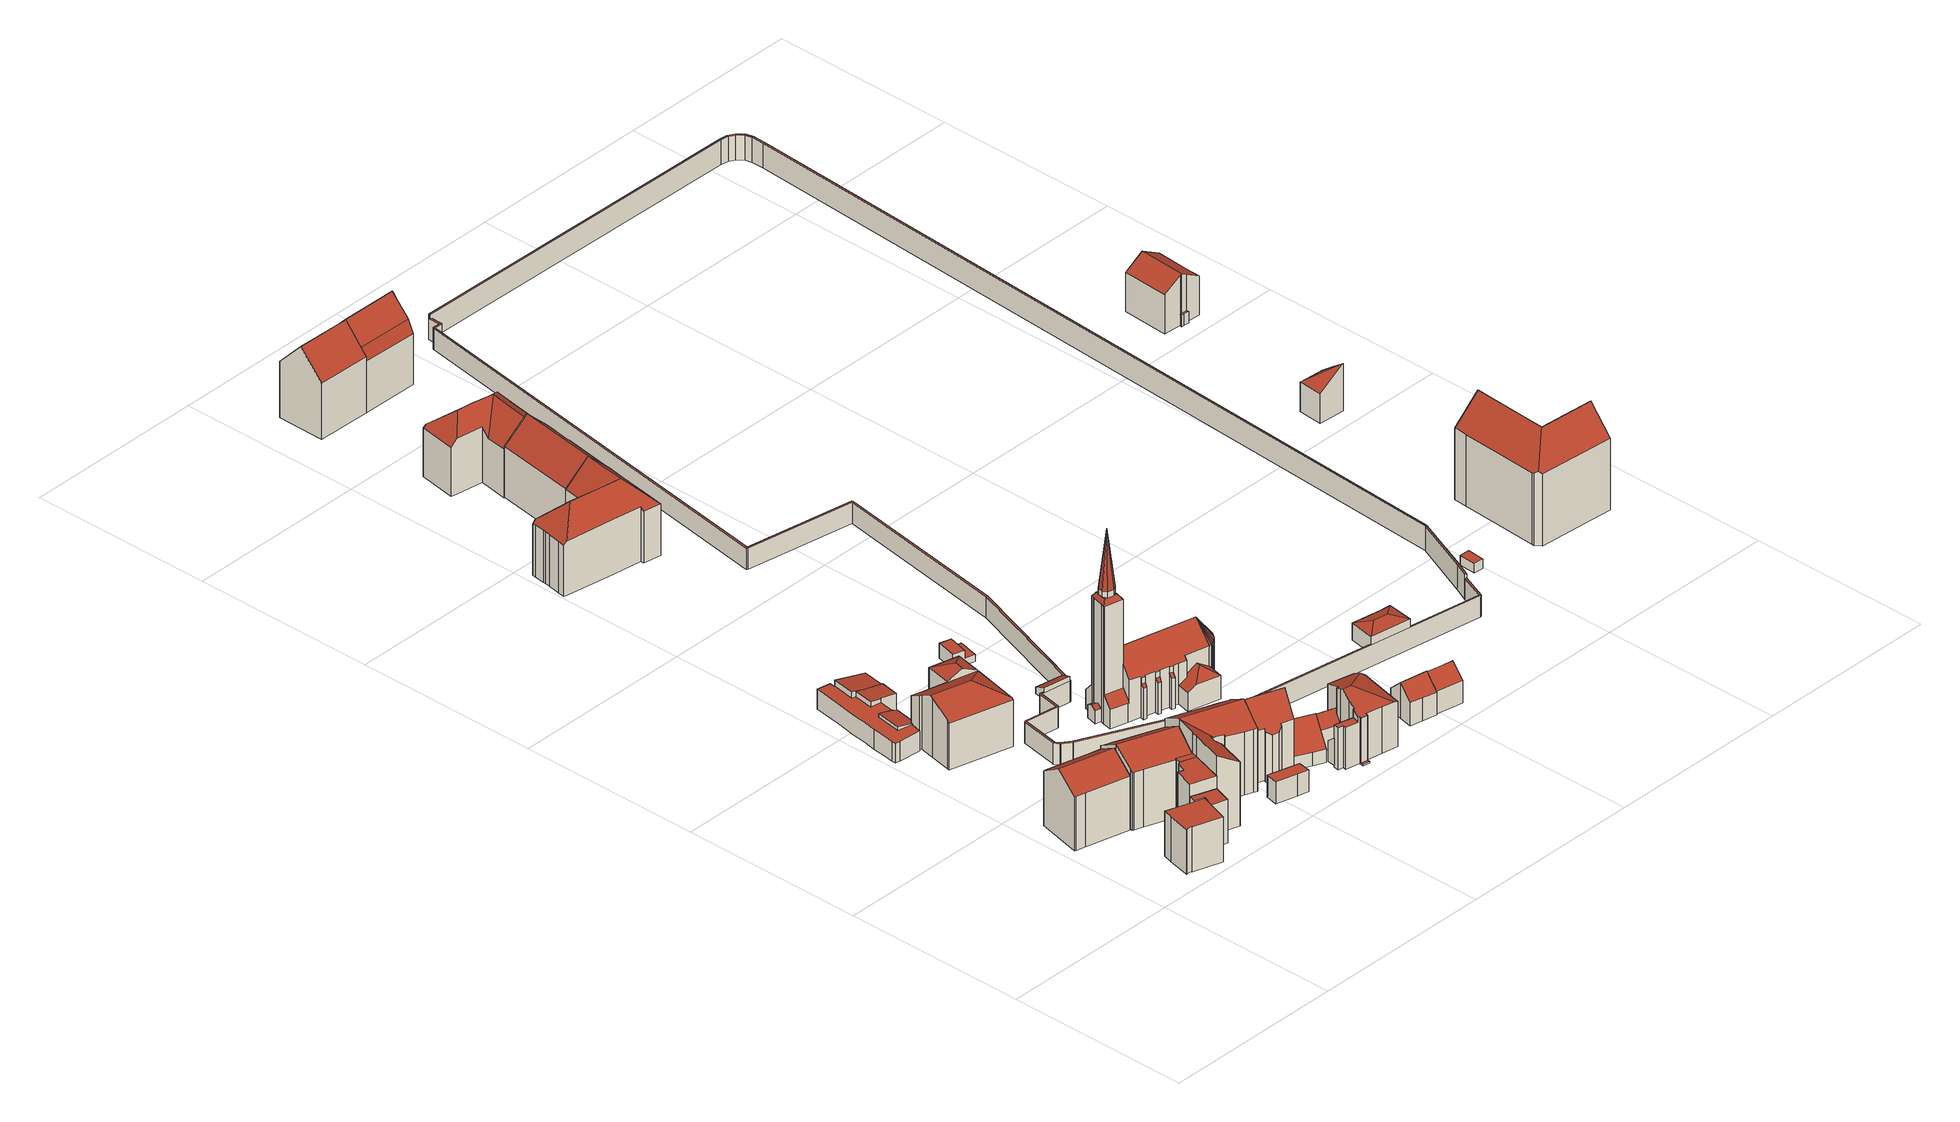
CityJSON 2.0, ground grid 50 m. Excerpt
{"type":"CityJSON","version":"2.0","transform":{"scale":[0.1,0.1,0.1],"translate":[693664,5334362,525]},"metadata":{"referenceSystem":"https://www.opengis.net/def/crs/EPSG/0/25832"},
"CityObjects":{
"building1":{"type":"Building","attributes":{"Gemeindeschluessel":"09162000","HoeheDach":"539.541","HoeheGrund":"527.250","Methode":"1000","NiedrigsteTraufeDesGebaeudes":"539.541","Geometrietyp2DReferenz":"3000","function":"31001_9998","roofType":"1000","measuredHeight":12.29,"storeysAboveGround":3},"geometry":[{"type":"MultiSurface","lod":"2","boundaries":[[[0,1,2,3]],[[3,2,4,5,6,7,8,9,10,11,12,13,14,15]],[[16,17,18,19,20,1,0,21,22,23,24,25,26,27]],[[17,7,6,18]],[[0,3,15,21]],[[19,5,4,20]],[[24,12,11,25]],[[15,14,13,23,22,21]],[[17,16,27,9,8,7]],[[10,9,27,26,25,11]],[[18,6,5,19]],[[20,4,2,1]],[[23,13,12,24]]],"semantics":{"surfaces":[{"type":"WallSurface"},{"type":"RoofSurface"},{"type":"GroundSurface"}],"values":[0,1,2,0,0,0,0,0,0,0,0,0,0]}}]},
"building2":{"type":"Building","attributes":{"Gemeindeschluessel":"09162000","HoeheDach":"545.450","HoeheGrund":"526.444","Methode":"2000","NiedrigsteTraufeDesGebaeudes":"541.342","Geometrietyp2DReferenz":"3000","function":"31001_9998","roofType":"3100","measuredHeight":19.01,"storeysAboveGround":4},"geometry":[{"type":"MultiSurface","lod":"2","boundaries":[[[28,29,30,31]],[[32,33,34,35]],[[36,37,38,39]],[[40,33,32,29,28]],[[41,42,34,33,40,43,44]],[[28,31,38,37,45,43,40]],[[46,45,37,36]],[[47,42,41,48]],[[48,41,44,49]],[[35,34,42,47]],[[32,35,47,48,49,46,36,39,30,29]],[[46,49,44,43,45]],[[39,38,31,30]]],"semantics":{"surfaces":[{"type":"WallSurface"},{"type":"RoofSurface"},{"type":"GroundSurface"}],"values":[0,0,0,0,1,1,0,0,0,0,2,0,0]}}]},
"building3":{"type":"Building","attributes":{"Gemeindeschluessel":"09162000","HoeheDach":"539.713","HoeheGrund":"527.840","Methode":"1000","NiedrigsteTraufeDesGebaeudes":"539.713","Geometrietyp2DReferenz":"3000","function":"31001_2000","roofType":"1000","measuredHeight":11.87},"geometry":[{"type":"MultiSurface","lod":"2","boundaries":[[[50,51,52,53]],[[54,53,52,55,56,57]],[[57,56,58,59]],[[60,61,62,63,59,58]],[[64,50,53,54,57,59,63,62]],[[62,61,65,64]],[[55,52,51,65,61,60,58,56]],[[64,65,51,50]]],"semantics":{"surfaces":[{"type":"WallSurface"},{"type":"GroundSurface"},{"type":"RoofSurface"}],"values":[0,0,0,0,1,0,2,0]}}]},
"building4":{"type":"Building","attributes":{"Gemeindeschluessel":"09162000","HoeheDach":"543.150","HoeheGrund":"527.370","Methode":"2000","NiedrigsteTraufeDesGebaeudes":"543.150","Geometrietyp2DReferenz":"3000","function":"31001_9998","roofType":"1000","measuredHeight":15.78,"storeysAboveGround":4},"geometry":[{"type":"MultiSurface","lod":"2","boundaries":[[[66,67,68,69,70,71,72]],[[66,73,74,67]],[[68,75,76,69]],[[67,74,75,68]],[[77,78,79,76,75,74,73]],[[70,79,78,71]],[[72,77,73,66]],[[69,76,79,70]],[[71,78,77,72]]],"semantics":{"surfaces":[{"type":"GroundSurface"},{"type":"WallSurface"},{"type":"RoofSurface"}],"values":[0,1,1,1,2,1,1,1,1]}}]},
"building5":{"type":"Building","attributes":{"Gemeindeschluessel":"09162000","HoeheDach":"546.660","HoeheGrund":"526.749","Methode":"2000","NiedrigsteTraufeDesGebaeudes":"542.570","Geometrietyp2DReferenz":"3000","function":"31001_9998","roofType":"3100","measuredHeight":19.91,"storeysAboveGround":4},"geometry":[{"type":"MultiSurface","lod":"2","boundaries":[[[80,81,82,83,84,85]],[[86,87,88,89]],[[90,91,92,93]],[[94,83,82,95]],[[96,97,98,99]],[[93,92,100,101]],[[94,89,88,84,83]],[[102,103,87,86]],[[99,98,91,90]],[[101,100,103,102]],[[85,97,96,104,80]],[[96,99,90,93,101,102,86,89,94,95,105,104]],[[80,104,105,81]],[[100,92,91,98,97,85,84,88,87,103]],[[95,82,81,105]]],"semantics":{"surfaces":[{"type":"RoofSurface"},{"type":"WallSurface"},{"type":"GroundSurface"}],"values":[0,1,1,1,1,1,1,1,1,1,1,2,1,0,1]}}]},
"building6":{"type":"Building","attributes":{"Gemeindeschluessel":"09162000","HoeheDach":"543.080","HoeheGrund":"527.260","Methode":"2000","NiedrigsteTraufeDesGebaeudes":"543.080","Geometrietyp2DReferenz":"3000","function":"31001_2000","roofType":"1000","measuredHeight":15.82},"geometry":[{"type":"MultiSurface","lod":"2","boundaries":[[[78,106,107,79]],[[108,106,78,109]],[[110,111,108,109]],[[110,79,107,111]],[[111,107,106,108]],[[109,78,79,110]]],"semantics":{"surfaces":[{"type":"RoofSurface"},{"type":"WallSurface"},{"type":"GroundSurface"}],"values":[0,1,2,1,1,1]}}]},
"building7":{"type":"Building","attributes":{"Gemeindeschluessel":"09162000","HoeheDach":"533.140","HoeheGrund":"525.990","Methode":"2000","NiedrigsteTraufeDesGebaeudes":"531.367","Geometrietyp2DReferenz":"3000","function":"31001_9998","roofType":"1000","measuredHeight":7.15,"storeysAboveGround":2},"geometry":[{"type":"MultiSurface","lod":"2","boundaries":[[[112,113,114,115,116,117]],[[118,119,120,121]],[[122,123,119,118]],[[124,125,126,127]],[[121,120,128,129]],[[130,131,132,133,134,126,125]],[[135,136,137,138]],[[137,136,139,140,141,142,143,124,127,144,145,128,120,119,123,146,147,148,149,150,114,113,112,151]],[[152,153,154,155]],[[156,157,158,129,128,145,159]],[[135,160,161,162,163,139,136]],[[127,126,134,164,165,144]],[[139,163,166,140]],[[163,162,154,153,167,168,169,166]],[[170,167,153,152]],[[143,130,125,124]],[[134,133,171]],[[164,134,171,156,159,165]],[[144,165,159,145]],[[172,146,123,122]],[[155,154,162,161]],[[173,132,131,174]],[[141,169,168,142]],[[173,175,157,156,171,133,132]],[[140,166,169,141]],[[114,150,149,148,147,146,172,176,177,178,179,115]],[[138,137,151,180]],[[175,173,174,181,182,170,152,155,161,160,135,138,180,117,116,115,179,178,177,176,172,122,118,121,129,158,157]],[[180,151,112,117]],[[170,182,181,174,131,130,143,142,168,167]]],"semantics":{"surfaces":[{"type":"WallSurface"},{"type":"RoofSurface"},{"type":"GroundSurface"}],"values":[0,0,0,0,0,1,0,1,0,0,0,0,0,1,0,0,0,1,0,0,0,0,0,0,0,0,0,2,0,0]}}]},
"building8":{"type":"Building","attributes":{"Gemeindeschluessel":"09162000","HoeheDach":"542.910","HoeheGrund":"526.310","Methode":"2000","NiedrigsteTraufeDesGebaeudes":"539.050","Geometrietyp2DReferenz":"3000","function":"31001_9998","roofType":"3200","measuredHeight":16.6,"storeysAboveGround":3},"geometry":[{"type":"MultiSurface","lod":"2","boundaries":[[[183,184,185,186]],[[187,188,189,190]],[[191,192,193,194,195,196,197,198,199,200,201,202,203,204,205,206,183,186]],[[194,193,192,191,186,185,207,208,209,210,211]],[[190,212,190,189,184,183,206,205]],[[203,213,214,204]],[[201,215,216,202]],[[198,217,218,199]],[[219,210,209,220,212,190,214,213,216,215,221]],[[202,216,213,203]],[[220,209,208,187,190,212]],[[196,222,223,197]],[[204,214,190,205]],[[222,196,195,194,211,224]],[[218,221,215,201,200,199]],[[224,211,210,219]],[[222,224,219,221,218,217,223]],[[208,207,188,187]],[[188,207,185,184,189]],[[197,223,217,198]]],"semantics":{"surfaces":[{"type":"WallSurface"},{"type":"RoofSurface"},{"type":"GroundSurface"}],"values":[0,1,2,0,0,0,0,0,1,0,0,0,0,0,0,1,1,1,1,0]}}]},
"building9":{"type":"Building","attributes":{"Gemeindeschluessel":"09162000","HoeheDach":"548.805","HoeheGrund":"527.360","Methode":"1000","NiedrigsteTraufeDesGebaeudes":"544.775","Geometrietyp2DReferenz":"3000","function":"31001_9998","roofType":"3100","measuredHeight":21.45,"storeysAboveGround":4},"geometry":[{"type":"MultiSurface","lod":"2","boundaries":[[[72,225,226,71]],[[227,228,229,230]],[[231,232,233,234]],[[230,229,235,236]],[[237,238,239,240]],[[241,242,233,232,243,244,245,246,247,248,249,250,251,252,253]],[[254,255,238,237]],[[247,246,256,257,258,248]],[[236,235,259,260]],[[261,249,248,258]],[[254,262,263,264,265,255]],[[266,267,244,243,232,231]],[[268,253,252,269,270,271,272,273]],[[240,239,225,72]],[[71,226,274,275]],[[276,245,244,267]],[[277,278,234,233,242,241,264,263]],[[279,228,227,280,270,269]],[[251,250,259,235,229,228,279,269,252]],[[274,281,268,273,282,275]],[[256,246,245,276]],[[249,261,283,260,259,250]],[[260,283,261,258,257,256,276,267,266,231,234,278,277,263,262,254,237,240,72,71,275,282,273,272,271,270,280,227,230,236]],[[239,238,255,265,264,241,253,268,281,274,226,225]]],"semantics":{"surfaces":[{"type":"WallSurface"},{"type":"RoofSurface"},{"type":"GroundSurface"}],"values":[0,0,0,0,0,1,0,0,0,0,0,0,0,0,0,0,0,0,1,0,0,0,2,1]}}]},
"building10":{"type":"Building","attributes":{"Gemeindeschluessel":"09162000","HoeheDach":"533.854","HoeheGrund":"527.854","Methode":"3220","NiedrigsteTraufeDesGebaeudes":"533.854","Geometrietyp2DReferenz":"3000","function":"31001_2000","roofType":"9999","measuredHeight":6},"geometry":[{"type":"MultiSurface","lod":"2","boundaries":[[[284,285,286,287]],[[285,284,288,289,290,291]],[[289,288,292,293]],[[288,284,287,292]],[[290,289,293,294]],[[291,290,294,295]],[[285,291,295,286]],[[295,294,293,292,287,286]]],"semantics":{"surfaces":[{"type":"WallSurface"},{"type":"RoofSurface"},{"type":"GroundSurface"}],"values":[0,1,0,0,0,0,0,2]}}]},
"building11":{"type":"Building","attributes":{"Gemeindeschluessel":"09162000","HoeheDach":"547.920","HoeheGrund":"527.860","Methode":"2000","NiedrigsteTraufeDesGebaeudes":"540.826","Geometrietyp2DReferenz":"3000","function":"31001_9998","roofType":"3100","measuredHeight":20.06,"storeysAboveGround":4},"geometry":[{"type":"MultiSurface","lod":"2","boundaries":[[[296,297,298,299,300,301]],[[302,303,304,305,306,307]],[[308,309,310,311,312,303,302,307,313,296,301,314,315]],[[316,317,318,306,305,304,319,320,321,322,323,324,325,326,327,328,329]],[[298,329,328,299]],[[318,313,307,306]],[[314,301,300,327,326,325]],[[320,311,310,321]],[[313,318,317,316,329,298,297,296]],[[323,308,315,324]],[[327,300,299,328]],[[310,309,308,323,322,321]],[[304,303,312,319]],[[319,312,311,320]],[[324,315,314,325]]],"semantics":{"surfaces":[{"type":"RoofSurface"},{"type":"WallSurface"},{"type":"GroundSurface"}],"values":[0,1,0,2,1,1,1,1,1,1,1,1,1,1,1]}}]},
"building12":{"type":"Building","attributes":{"Gemeindeschluessel":"09162000","HoeheDach":"532.918","HoeheGrund":"529.670","Methode":"1000","NiedrigsteTraufeDesGebaeudes":"531.426","Geometrietyp2DReferenz":"3000","function":"51009_1610","roofType":"2100","measuredHeight":3.25},"geometry":[{"type":"MultiSurface","lod":"2","boundaries":[[[330,331,332,333]],[[330,334,335,336,337,331]],[[331,337,336,338,332]],[[336,335,339,338]],[[334,330,333,339,335]],[[333,332,338,339]]],"semantics":{"surfaces":[{"type":"WallSurface"},{"type":"RoofSurface"},{"type":"GroundSurface"}],"values":[0,0,1,0,2,0]}}]},
"building13":{"type":"Building","attributes":{"Gemeindeschluessel":"09162000","HoeheDach":"538.486","HoeheGrund":"528.310","Methode":"1000","NiedrigsteTraufeDesGebaeudes":"531.855","Geometrietyp2DReferenz":"3000","function":"31001_9998","roofType":"3100","measuredHeight":10.18,"storeysAboveGround":1},"geometry":[{"type":"MultiSurface","lod":"2","boundaries":[[[340,341,342,343,344,345,346,347]],[[347,346,345,348,349,350,351,352]],[[353,354,341,340,347,352]],[[355,356,357,358,359,360]],[[344,361,362,363,356,355,360,348,345]],[[364,342,341,354]],[[365,362,361,366]],[[367,365,366,368,369,364,354,353,352,351,350,349,359,358,357]],[[365,367,357,356,363,362]],[[349,348,360,359]],[[343,342,364,369,368,366,361,344]]],"semantics":{"surfaces":[{"type":"RoofSurface"},{"type":"WallSurface"},{"type":"GroundSurface"}],"values":[0,1,1,1,0,1,1,2,1,1,1]}}]},
"building14":{"type":"Building","attributes":{"Gemeindeschluessel":"09162000","HoeheDach":"532.356","HoeheGrund":"528.272","Methode":"2000","NiedrigsteTraufeDesGebaeudes":"530.210","Geometrietyp2DReferenz":"3000","function":"31001_2000","roofType":"1000","measuredHeight":4.08},"geometry":[{"type":"MultiSurface","lod":"2","boundaries":[[[370,371,372,373,374,375]],[[376,377,378,379,380,381]],[[381,380,371,370]],[[370,375,376,381]],[[379,372,371,380]],[[377,374,373,378]],[[375,374,377,376]],[[373,372,379,378]]],"semantics":{"surfaces":[{"type":"WallSurface"},{"type":"GroundSurface"},{"type":"RoofSurface"}],"values":[0,0,0,1,2,2,0,0]}}]},
"building15":{"type":"Building","attributes":{"Gemeindeschluessel":"09162000","HoeheDach":"536.474","HoeheGrund":"528.880","Methode":"2000","NiedrigsteTraufeDesGebaeudes":"534.610","Geometrietyp2DReferenz":"3000","function":"31001_2000","roofType":"2100","measuredHeight":7.59},"geometry":[{"type":"MultiSurface","lod":"2","boundaries":[[[382,383,384,385,386,387]],[[388,389,390,391,392,393]],[[394,382,387,395,396,397]],[[398,399,385,384]],[[397,396,388,393]],[[383,382,394,397,393,392,391,400,398,384]],[[396,395,387,386,385,399,401,390,389,388]],[[401,399,398,400,391,390]]],"semantics":{"surfaces":[{"type":"WallSurface"},{"type":"GroundSurface"},{"type":"RoofSurface"}],"values":[0,0,0,0,0,1,2,0]}}]},
"building16":{"type":"Building","attributes":{"name":"St. Johann Baptist (Alte Kirche)","Gemeindeschluessel":"09162000","HoeheDach":"581.440","HoeheGrund":"530.339","Methode":"2000","NiedrigsteTraufeDesGebaeudes":"533.778","Geometrietyp2DReferenz":"3000","function":"31001_3041","roofType":"3100","measuredHeight":51.1},"geometry":[{"type":"MultiSurface","lod":"2","boundaries":[[[402,403,404,405]],[[406,407,408,409]],[[410,411,412,413]],[[414,415,416,417]],[[418,419,420,421]],[[422,423,424]],[[425,426,427,428]],[[429,430,431,432,408,407,433,405,434,435,436,437,438,439,440,441,442,443,444,445]],[[446,447,448,449,450,451]],[[452,453,454,455,456]],[[457,458,459,460]],[[410,461,462,463,464,411]],[[465,466,467,468]],[[469,470,471,472,473,474]],[[475,476,471,470]],[[477,478,479,480,481,482]],[[483,484,485,486,487]],[[488,489,418,421,490,491]],[[492,465,493]],[[468,467,494,495]],[[496,497,498,499]],[[500,441,440,501]],[[502,503,454,453]],[[504,416,415,505]],[[484,436,435,485]],[[506,507,508,502,453,452,509,510,511,498,497,512,513,514,515,516,425,428,500,501,517,518,519,520,521,522,523,524,525,526,527,528,529,478,477,530,531,532,533,461,410,413,414,417,475,470,469,448,447,534,535,536,537,538,539,540,541]],[[509,452,456,542]],[[528,527,543,544,545]],[[463,462,546,547]],[[548,549,550,551]],[[550,549,552]],[[409,408,432,496]],[[495,494,553,554]],[[555,556,402,405]],[[517,457,460,518]],[[404,557,558,405]],[[559,442,441,500,428,427]],[[517,501,440,439,458,457]],[[420,419,423]],[[456,455,405]],[[544,543,488,560,561]],[[531,530,562,563,564,565]],[[497,496,432,431,512]],[[566,567,568,569,570]],[[563,562,482,481]],[[525,524,571,572,573]],[[574,495,554,489,488,543,575]],[[559,427,426,576]],[[538,556,555,539]],[[450,449,474,473]],[[535,557,404,536]],[[502,508,577,503]],[[447,446,558,534]],[[566,578,579,493,465,468,574,575,580,567]],[[458,439,438,459]],[[522,521,487,486,581,579]],[[513,512,431,430,582,583]],[[507,506,584,585,586]],[[541,540,587,588,589]],[[473,472,451,450]],[[576,443,442,559]],[[478,529,590,591,592,479]],[[520,483,487,521]],[[522,579,578,523]],[[527,526,580,575,543]],[[422,420,423]],[[446,451,472,471,476,593,594,412,411,464,595,596,565,564,480,479,592,560,434,405,558]],[[496,499,552,549,548,406,409]],[[533,532,596,595,547,546]],[[423,467,466]],[[535,534,558,557]],[[421,420,422,597]],[[418,489,554]],[[426,425,516,444,443,576]],[[520,519,437,436,484,483]],[[561,560,592,591]],[[533,546,462,461]],[[570,569,572,571]],[[481,480,564,563]],[[526,525,573,568,567,580]],[[515,514,598,599,429,445]],[[539,555,587,540]],[[505,594,593,504]],[[597,422,424,492]],[[583,582,599,598]],[[492,424,466,465]],[[475,417,416,504,593,476]],[[569,568,573,572]],[[547,595,464,463]],[[554,553,419,418]],[[424,423,466]],[[542,456,405]],[[577,586,585,405]],[[490,421,597]],[[423,494,467]],[[485,435,491,581,486]],[[538,537,403,402,556]],[[433,407,406,548,551]],[[507,586,577,508]],[[537,536,404,403]],[[477,482,562,530]],[[542,405,433]],[[531,565,596,532]],[[469,474,449,448]],[[588,587,555,405]],[[561,591,590,545,544]],[[495,574,468]],[[455,454,503,577,405]],[[499,498,511,550,552]],[[510,551,550,511]],[[419,553,423]],[[510,509,542,433,551]],[[515,445,444,516]],[[584,589,588,405,585]],[[584,506,541,589]],[[488,491,435,434,560]],[[519,518,460,459,438,437]],[[524,523,578,566,570,571]],[[414,413,412,594,505,415]],[[528,545,590,529]],[[423,553,494]],[[513,583,598,514]],[[582,430,429,599]],[[491,490,597,492,493,579,581]]],"semantics":{"surfaces":[{"type":"RoofSurface"},{"type":"WallSurface"},{"type":"GroundSurface"}],"values":[0,1,1,1,1,0,1,0,1,1,0,1,1,1,1,1,0,0,0,1,1,1,1,0,1,2,1,1,0,0,0,1,1,0,1,0,1,1,0,0,1,1,1,1,0,1,0,0,1,0,1,1,1,0,1,1,1,1,1,1,1,1,1,1,1,0,0,0,1,0,1,1,0,1,1,1,1,0,1,1,1,1,1,1,0,1,1,0,1,1,0,0,0,0,0,1,1,1,1,1,1,0,1,1,0,0,0,0,1,1,0,1,1,0,1,1,1,1,1,1,0,1,1,0]}}]},
"building17":{"type":"Building","attributes":{"Gemeindeschluessel":"09162000","HoeheDach":"546.400","HoeheGrund":"525.920","Methode":"2000","NiedrigsteTraufeDesGebaeudes":"539.987","Geometrietyp2DReferenz":"3000","function":"31001_1000","roofType":"3200","measuredHeight":20.48,"storeysAboveGround":5},"geometry":[{"type":"MultiSurface","lod":"2","boundaries":[[[600,601,602,603,604,605]],[[606,607,608,609]],[[610,611,612,613]],[[614,615,609,608,616,617,618,619]],[[620,621,622,623]],[[624,625,626,627]],[[628,629,630,631]],[[631,630,632,633]],[[601,600,624,627,606,609,615,614,619,634,628,631,633,635,610,613,636,637,620,623,638,639,640,641,642,643,602]],[[627,626,607,606]],[[635,644,611,610]],[[637,645,621,620]],[[646,647,648,649,650,651,622,621,645,652]],[[650,649,653,654,642,641,640,639]],[[633,632,644,635]],[[617,646,652,612,611,644,632,630,629,655,618]],[[619,618,655,634]],[[634,655,629,628]],[[652,645,637,636,613,612]],[[650,639,638,651]],[[656,603,602,643,642,654]],[[648,657,656,654,653,649]],[[623,622,651,638]],[[600,605,625,624]],[[616,608,607,626,648,647,646,617]],[[626,625,605,604,603,656,657,648]]],"semantics":{"surfaces":[{"type":"WallSurface"},{"type":"GroundSurface"},{"type":"RoofSurface"}],"values":[0,0,0,0,0,0,0,0,1,0,0,0,2,0,0,2,0,0,0,0,0,2,0,0,2,2]}}]},
"building18":{"type":"Building","attributes":{"Gemeindeschluessel":"09162000","HoeheDach":"537.267","HoeheGrund":"528.470","Methode":"2000","NiedrigsteTraufeDesGebaeudes":"532.571","Geometrietyp2DReferenz":"3000","function":"31001_9998","roofType":"3100","measuredHeight":8.8,"storeysAboveGround":1},"geometry":[{"type":"MultiSurface","lod":"2","boundaries":[[[658,659,660,661]],[[659,662,663,664,665,666,667,660]],[[668,669,670,671]],[[664,672,673,674,675,676,677,665]],[[678,672,664,663,662,679]],[[665,677,676,670,669,666]],[[667,666,669,668,680,681]],[[671,670,676,675]],[[661,660,667,681]],[[674,673,672,678,679,658,661,681,680,668,671,675]],[[679,662,659,658]]],"semantics":{"surfaces":[{"type":"WallSurface"},{"type":"RoofSurface"},{"type":"GroundSurface"}],"values":[0,1,0,0,0,1,0,0,0,2,0]}}]},
"building19":{"type":"Building","attributes":{"Gemeindeschluessel":"09162000","HoeheDach":"544.520","HoeheGrund":"528.545","Methode":"2000","NiedrigsteTraufeDesGebaeudes":"528.909","Geometrietyp2DReferenz":"3000","function":"31001_9998","roofType":"3200","measuredHeight":15.97,"storeysAboveGround":4},"geometry":[{"type":"MultiSurface","lod":"2","boundaries":[[[658,682,683,679]],[[684,685,686,687,688,683,682,689]],[[658,690,691,689,682]],[[692,693,691,690]],[[694,695,686,685,696]],[[697,698,699,700]],[[701,702,703,704]],[[679,683,688,672]],[[705,706,702,701]],[[697,707,708,709,710,698]],[[694,696,711,712]],[[692,713,714,715,716,693]],[[705,717,718,719,720,706]],[[704,703,721,722]],[[702,706,720,715,714,721,703]],[[698,710,723,699]],[[710,709,724,723]],[[722,721,714,713]],[[717,700,699,723,724,718]],[[672,688,687,675]],[[725,726,707,697,700,717,705,701,704,722,713,692,690,658,679,672,675,695,694,712]],[[726,727,708,707]],[[675,687,686,695]],[[718,724,709,708,727,728,684,689,691,693,716,719]],[[729,725,712,711]],[[720,719,716,715]],[[729,711,696,685,684,728]],[[728,727,726,725,729]]],"semantics":{"surfaces":[{"type":"WallSurface"},{"type":"RoofSurface"},{"type":"GroundSurface"}],"values":[0,1,0,0,0,0,0,0,0,0,0,0,0,0,1,1,0,0,0,0,2,0,0,1,0,0,1,0]}}]},
"building20":{"type":"Building","attributes":{"Gemeindeschluessel":"09162000","HoeheDach":"546.292","HoeheGrund":"526.200","Methode":"1000","NiedrigsteTraufeDesGebaeudes":"540.057","Geometrietyp2DReferenz":"3000","function":"31001_1000","roofType":"3100","measuredHeight":20.09,"storeysAboveGround":5},"geometry":[{"type":"MultiSurface","lod":"2","boundaries":[[[730,731,732,733,734,735]],[[736,737,738,739,731,730,735,740,741,742]],[[742,743,744,736]],[[732,745,746,747,744,743,748,733]],[[739,745,732,731]],[[737,747,746,738]],[[738,746,745,739]],[[735,734,749,740]],[[736,744,747,737]],[[748,743,742,741,740,749]],[[733,748,749,734]]],"semantics":{"surfaces":[{"type":"WallSurface"},{"type":"GroundSurface"},{"type":"RoofSurface"}],"values":[0,1,0,2,0,0,0,0,0,0,2]}}]},
"building21":{"type":"Building","attributes":{"Gemeindeschluessel":"09162000","HoeheDach":"545.040","HoeheGrund":"525.960","Methode":"2000","NiedrigsteTraufeDesGebaeudes":"539.313","Geometrietyp2DReferenz":"3000","function":"31001_1000","roofType":"3200","measuredHeight":19.08,"storeysAboveGround":5},"geometry":[{"type":"MultiSurface","lod":"2","boundaries":[[[750,751,752,753]],[[754,755,756,757,758,759,760,761]],[[762,763,764,765]],[[766,767,768,769,770,771,772,773,774,775,776,777,778,779,780,781,782,783,750,753,762,765,784]],[[775,774,785,786,787,776]],[[782,788,789,783]],[[753,752,763,762]],[[766,757,756,767]],[[785,790,759,791,792,786]],[[761,760,759,790,793,794]],[[766,784,758,757]],[[780,795,796,781]],[[776,787,797,777]],[[792,791,759,758,764,763,752,751,789,788,796,795,798,799]],[[769,768,767,756,755,754]],[[799,798,795,780,779,778,777,797]],[[786,792,799,797,787]],[[770,769,754,761,794,771]],[[781,796,788,782]],[[765,764,758,784]],[[783,789,751,750]],[[794,793,790,785,774,773,772,771]]],"semantics":{"surfaces":[{"type":"WallSurface"},{"type":"RoofSurface"},{"type":"GroundSurface"}],"values":[0,1,0,2,0,0,0,0,1,1,0,0,0,1,0,0,1,0,0,0,0,0]}}]},
"building22":{"type":"Building","attributes":{"Gemeindeschluessel":"09162000","HoeheDach":"539.007","HoeheGrund":"529.080","Methode":"1000","NiedrigsteTraufeDesGebaeudes":"535.331","Geometrietyp2DReferenz":"3000","function":"31001_1000","roofType":"3100","measuredHeight":9.93,"storeysAboveGround":2},"geometry":[{"type":"MultiSurface","lod":"2","boundaries":[[[800,801,802,803]],[[804,805,806,807,808]],[[809,804,808,810]],[[811,812,809,810,813,814,802,801]],[[806,800,803,815,807]],[[805,812,811,801,800,806]],[[810,808,807,813]],[[807,815,803,802,814,813]],[[812,805,804,809]]],"semantics":{"surfaces":[{"type":"WallSurface"},{"type":"RoofSurface"},{"type":"GroundSurface"}],"values":[0,1,0,2,1,0,0,0,0]}}]},
"building23":{"type":"Building","attributes":{"Gemeindeschluessel":"09162000","HoeheDach":"547.791","HoeheGrund":"525.270","Methode":"1000","NiedrigsteTraufeDesGebaeudes":"540.684","Geometrietyp2DReferenz":"3000","function":"31001_1000","roofType":"3100","measuredHeight":22.52,"storeysAboveGround":4},"geometry":[{"type":"MultiSurface","lod":"2","boundaries":[[[816,817,818,819]],[[820,821,822,823]],[[822,819,818,824,825,823]],[[821,816,819,822]],[[824,818,817,826]],[[827,820,823,825,824,826]],[[821,820,827,826,817,816]]],"semantics":{"surfaces":[{"type":"RoofSurface"},{"type":"WallSurface"},{"type":"GroundSurface"}],"values":[0,1,1,0,1,2,1]}}]},
"building24":{"type":"Building","attributes":{"Gemeindeschluessel":"09162000","HoeheDach":"538.886","HoeheGrund":"529.350","Methode":"1000","NiedrigsteTraufeDesGebaeudes":"535.499","Geometrietyp2DReferenz":"3000","function":"31001_1000","roofType":"3100","measuredHeight":9.54,"storeysAboveGround":2},"geometry":[{"type":"MultiSurface","lod":"2","boundaries":[[[828,829,830,831,832,833]],[[834,835,836,837]],[[833,832,831,835,834,838,839,840]],[[829,841,842,843,844,830]],[[843,842,841,845,840,839,838,834,837]],[[837,836,844,843]],[[845,841,829,828,833,840]],[[830,844,836,835,831]]],"semantics":{"surfaces":[{"type":"RoofSurface"},{"type":"WallSurface"},{"type":"GroundSurface"}],"values":[0,1,1,1,2,1,1,0]}}]},
"building25":{"type":"Building","attributes":{"Gemeindeschluessel":"09162000","HoeheDach":"547.783","HoeheGrund":"525.284","Methode":"2000","NiedrigsteTraufeDesGebaeudes":"539.240","Geometrietyp2DReferenz":"3000","function":"31001_1000","roofType":"3100","measuredHeight":22.5,"storeysAboveGround":4},"geometry":[{"type":"MultiSurface","lod":"2","boundaries":[[[826,846,847,848]],[[849,847,846,850]],[[826,820,851,852,853,850,846]],[[854,855,856,820,826,848]],[[854,848,847,849,857,858]],[[856,859,851,820]],[[854,858,860,855]],[[861,860,858,857,853,852]],[[857,849,850,853]],[[859,861,852,851]],[[856,855,860,861,859]]],"semantics":{"surfaces":[{"type":"WallSurface"},{"type":"RoofSurface"},{"type":"GroundSurface"}],"values":[0,1,0,2,0,0,0,1,1,1,0]}}]},
"building26":{"type":"Building","attributes":{"Gemeindeschluessel":"09162000","HoeheDach":"534.940","HoeheGrund":"529.270","Methode":"2000","NiedrigsteTraufeDesGebaeudes":"533.836","Geometrietyp2DReferenz":"3000","function":"31001_9998","roofType":"3200","measuredHeight":5.67},"geometry":[{"type":"MultiSurface","lod":"2","boundaries":[[[862,863,864]],[[865,866,862,867,868,869]],[[866,870,871,872,873,863,862]],[[874,875,876,877]],[[878,872,871,879,877,876]],[[862,864,880,867]],[[870,866,865,869,881,874,877,879,871]],[[880,864,863,873,872,878,876,875,882]],[[867,880,882,868]],[[881,882,875,874]],[[868,882,881,869]]],"semantics":{"surfaces":[{"type":"RoofSurface"},{"type":"WallSurface"},{"type":"GroundSurface"}],"values":[0,1,1,1,1,0,2,0,0,1,1]}}]},
"building27":{"type":"Building","attributes":{"Gemeindeschluessel":"09162000","HoeheDach":"531.660","HoeheGrund":"525.886","Methode":"2000","NiedrigsteTraufeDesGebaeudes":"531.660","Geometrietyp2DReferenz":"3000","function":"51009_1700","roofType":"1000","measuredHeight":5.77},"geometry":[{"type":"MultiSurface","lod":"2","boundaries":[[[883,884,885,886,887,888,889,890,891,892,893,894,895,896,897,898,899,900,901,902,903,904,905,906,907,908,909,910,911,912,913,914,915,916,917,918,919,920,921,922,923,924,925,926,927]],[[928,899,898,929]],[[930,891,890,931]],[[932,903,902,933]],[[934,884,883,935]],[[936,914,913,937]],[[938,895,894,939]],[[940,915,914,936]],[[941,922,921,942]],[[943,885,884,934]],[[944,904,903,932]],[[945,926,925,946]],[[947,912,911,948]],[[933,902,901,949]],[[950,908,907,951]],[[952,906,905,953]],[[935,883,927,954]],[[955,889,888,956]],[[956,888,887,957]],[[958,916,915,940]],[[959,909,908,950]],[[960,893,892,961]],[[942,921,920,962]],[[963,900,899,928]],[[957,887,886,964]],[[954,945,946,965,966,941,942,962,967,968,969,958,940,936,937,947,948,970,959,950,951,952,953,944,932,933,949,963,928,929,971,972,938,939,960,961,930,931,955,956,957,964,943,934,935]],[[949,901,900,963]],[[961,892,891,930]],[[971,897,896,972]],[[970,910,909,959]],[[929,898,897,971]],[[939,894,893,960]],[[969,917,916,958]],[[972,896,895,938]],[[962,920,919,967]],[[948,911,910,970]],[[951,907,906,952]],[[968,918,917,969]],[[966,923,922,941]],[[965,924,923,966]],[[946,925,924,965]],[[953,905,904,944]],[[967,919,918,968]],[[937,913,912,947]],[[954,927,926,945]],[[931,890,889,955]],[[964,886,885,943]]],"semantics":{"surfaces":[{"type":"RoofSurface"},{"type":"WallSurface"},{"type":"GroundSurface"}],"values":[0,1,1,1,1,1,1,1,1,1,1,1,1,1,1,1,1,1,1,1,1,1,1,1,1,2,1,1,1,1,1,1,1,1,1,1,1,1,1,1,1,1,1,1,1,1,1]}}]},
"building28":{"type":"Building","attributes":{"Gemeindeschluessel":"09162000","HoeheDach":"532.740","HoeheGrund":"525.876","Methode":"2000","NiedrigsteTraufeDesGebaeudes":"532.740","Geometrietyp2DReferenz":"3000","function":"51009_1700","roofType":"1000","measuredHeight":6.86},"geometry":[{"type":"MultiSurface","lod":"2","boundaries":[[[973,974,975,976]],[[977,978,979,980]],[[981,982,983,984]],[[985,986,987,988]],[[989,990,986,985]],[[991,992,993,994]],[[994,993,995,996]],[[997,998,992,991]],[[988,987,999,1000]],[[1001,1002,1003,1004]],[[1004,1003,1005,1006]],[[1007,1008,1009,1010]],[[1011,1012,1013,1014]],[[1010,1009,1015,1016]],[[1000,999,974,973]],[[1016,1015,1017,930]],[[1014,1013,982,981]],[[930,1017,1018,961]],[[961,1018,990,989]],[[984,983,978,977]],[[1019,1020,1008,1007]],[[979,978,983,982,1013,1012,995,993,992,998,1005,1003,1002,975,974,999,987,986,990,1018,1017,1015,1009,1008,1020]],[[1006,1005,998,997]],[[996,995,1012,1011]],[[979,1020,1019,980]],[[1006,997,991,994,996,1011,1014,981,984,977,980,1019,1007,1010,1016,930,961,989,985,988,1000,973,976,1001,1004]],[[976,975,1002,1001]]],"semantics":{"surfaces":[{"type":"WallSurface"},{"type":"RoofSurface"},{"type":"GroundSurface"}],"values":[0,0,0,0,0,0,0,0,0,0,0,0,0,0,0,0,0,0,0,0,0,1,0,0,0,2,0]}}]},
"building29":{"type":"Building","attributes":{"Gemeindeschluessel":"09162000","HoeheDach":"532.480","HoeheGrund":"529.880","Methode":"2000","NiedrigsteTraufeDesGebaeudes":"532.480","Geometrietyp2DReferenz":"3000","function":"31001_2000","roofType":"1000","measuredHeight":2.6},"geometry":[{"type":"MultiSurface","lod":"2","boundaries":[[[1021,1022,1023,1024]],[[1024,1025,1026,1021]],[[1025,1027,1028,1026]],[[1023,1027,1025,1024]],[[1021,1026,1028,1022]],[[1022,1028,1027,1023]]],"semantics":{"surfaces":[{"type":"GroundSurface"},{"type":"WallSurface"},{"type":"RoofSurface"}],"values":[0,1,2,1,1,1]}}]},
"building30":{"type":"Building","attributes":{"Gemeindeschluessel":"09162000","HoeheDach":"556.828","HoeheGrund":"529.960","Methode":"2000","NiedrigsteTraufeDesGebaeudes":"549.552","Geometrietyp2DReferenz":"3000","function":"31001_9998","roofType":"3100","measuredHeight":26.87,"storeysAboveGround":5},"geometry":[{"type":"MultiSurface","lod":"2","boundaries":[[[1029,1030,1031,1032]],[[1033,1034,1035,1036,1037,1038]],[[1039,1040,1041,1042,1043,1044]],[[1045,1046,1047,1048]],[[1049,1050,1051,1052]],[[1053,1054,1055,1056]],[[1057,1058,1042,1041]],[[1036,1035,1059,1060]],[[1061,1062,1063,1064,1065,1066]],[[1067,1068,1044,1043,1069,1070]],[[1069,1031,1030,1051,1050,1071,1055,1054,1072,1045,1048,1073,1074,1070]],[[1075,1071,1050,1049]],[[1076,1072,1054,1053]],[[1046,1045,1072,1076]],[[1065,1064,1063,1068,1067,1070,1077]],[[1078,1079,1080,1081]],[[1073,1048,1047,1082,1060,1059]],[[1063,1062,1083,1039,1044,1068]],[[1052,1051,1030,1029]],[[1084,1066,1065,1077,1079,1078]],[[1040,1039,1083,1062,1061,1066,1084,1078,1081,1085,1038,1037,1036,1060,1082,1047,1046,1076,1053,1056,1075,1049,1052,1029,1032,1057,1041]],[[1032,1031,1058,1057]],[[1043,1042,1058,1031,1069]],[[1077,1070,1074,1073,1059,1035,1034,1033,1086,1080,1079]],[[1056,1055,1071,1075]],[[1080,1086,1033,1038,1085,1081]]],"semantics":{"surfaces":[{"type":"WallSurface"},{"type":"RoofSurface"},{"type":"GroundSurface"}],"values":[0,0,0,0,0,0,0,0,0,1,1,0,0,0,1,0,0,0,0,0,2,0,1,1,0,0]}}]},
"building31":{"type":"Building","attributes":{"Gemeindeschluessel":"09162000","HoeheDach":"542.836","HoeheGrund":"529.770","Methode":"2000","NiedrigsteTraufeDesGebaeudes":"537.805","Geometrietyp2DReferenz":"3000","function":"31001_9998","roofType":"9999","measuredHeight":13.07,"storeysAboveGround":2},"geometry":[{"type":"MultiSurface","lod":"2","boundaries":[[[1087,1088,1089,1090]],[[1090,1089,1091,1092]],[[1087,1090,1092,1093,1094,1095]],[[1089,1096,1097,1091]],[[1092,1091,1097,1093]],[[1095,1098,1088,1087]],[[1096,1098,1095,1094,1093,1097]],[[1089,1088,1098,1096]]],"semantics":{"surfaces":[{"type":"WallSurface"},{"type":"GroundSurface"},{"type":"RoofSurface"}],"values":[0,0,1,2,0,0,0,2]}}]},
"building32":{"type":"Building","attributes":{"Gemeindeschluessel":"09162000","HoeheDach":"543.441","HoeheGrund":"529.472","Methode":"2000","NiedrigsteTraufeDesGebaeudes":"532.610","Geometrietyp2DReferenz":"3000","function":"31001_3065","roofType":"3100","measuredHeight":13.97,"storeysAboveGround":3},"geometry":[{"type":"MultiSurface","lod":"2","boundaries":[[[1099,1100,1101,1102,1103]],[[1104,1105,1106,1107]],[[1108,1109,1110,1111]],[[1112,1113,1100,1114,1115,1116]],[[1117,1118,1116,1115,1119]],[[1117,1119,1105,1104]],[[1120,1121,1122,1123]],[[1124,1112,1116,1118]],[[1125,1113,1112,1124]],[[1119,1126,1109,1106,1105]],[[1102,1101,1125,1124,1118,1117,1104,1107,1108,1111,1120,1123]],[[1103,1102,1123,1122]],[[1103,1122,1121,1110,1109,1126,1099]],[[1101,1100,1113,1125]],[[1107,1106,1109,1108]],[[1111,1110,1121,1120]],[[1100,1099,1126,1114]],[[1114,1126,1119,1115]]],"semantics":{"surfaces":[{"type":"WallSurface"},{"type":"RoofSurface"},{"type":"GroundSurface"}],"values":[0,0,0,1,0,0,0,0,0,1,2,0,1,0,0,0,0,0]}}]}
},
"vertices":[
[114,35,22],[114,36,22],[114,36,145],[114,35,145],[130,34,145],[129,32,145],[206,7,145],[223,58,145],[228,73,145],[234,90,145],[232,90,145],[207,98,145],[134,122,145],[127,95,145],[113,36,145],[113,35,145],[228,73,22],[223,58,22],[206,7,22],[129,32,22],[130,34,22],[113,35,22],[113,36,22],[127,95,22],[134,122,22],[207,98,22],[232,90,22],[234,90,22],
[198,376,167],[198,376,14],[164,388,14],[164,388,164],[180,312,14],[180,312,199],[167,258,163],[167,258,14],[53,415,14],[53,415,164],[75,410,164],[75,410,14],[182,320,204],[24,293,163],[48,287,163],[34,356,204],[20,294,163],[49,416,164],[49,416,14],[48,287,14],[24,293,14],[20,294,14],
[223,58,28],[223,58,147],[234,90,147],[234,90,28],[233,90,28],[233,90,147],[207,98,147],[207,98,28],[214,117,147],[214,117,28],[239,108,147],[279,94,147],[279,94,28],[239,108,28],[263,45,28],[263,45,147],
[214,117,24],[232,170,24],[247,166,24],[256,190,24],[265,194,24],[306,180,24],[279,94,24],[214,117,181],[232,170,181],[247,166,181],[256,190,181],[279,94,181],[306,180,181],[265,194,181],
[352,319,176],[224,366,176],[201,374,176],[198,376,176],[180,313,217],[331,258,217],[167,258,18],[167,258,182],[180,312,216],[180,312,18],[270,211,18],[270,211,176],[192,239,176],[192,239,18],[198,376,18],[201,374,18],[330,256,18],[330,256,216],[311,196,176],[311,196,18],[169,247,176],[169,247,18],[164,249,18],[164,249,176],[352,319,18],[224,366,18],
[311,196,181],[270,211,181],[311,196,23],[306,180,23],[265,194,23],[270,211,23],
[13,849,64],[17,874,64],[21,910,64],[21,910,10],[17,874,10],[13,849,10],[64,1114,10],[64,1114,64],[91,1109,64],[91,1109,10],[59,1115,10],[59,1115,64],[83,978,64],[83,978,78],[91,1031,78],[91,1031,64],[89,1095,64],[89,1095,10],[112,973,73],[113,976,73],[159,968,67],[167,1018,67],[114,1027,74],[86,830,10],[86,830,64],[26,835,64],[26,835,10],[94,861,64],[54,868,64],[65,937,64],[105,930,64],[112,973,64],[80,1033,64],[90,1094,64],[54,1116,64],[42,1040,64],[39,1021,64],[33,987,64],[27,944,64],[13,837,64],[115,925,10],[115,925,64],[104,862,64],[104,862,10],[176,1080,64],[176,1080,10],[90,1094,10],[90,1094,81],[94,861,10],[94,864,10],[94,864,66],[94,861,66],[91,1031,79],[80,1033,81],[54,868,74],[105,928,66],[105,930,66],[65,937,74],[105,928,10],[167,1018,64],[54,1116,10],[159,968,10],[113,976,10],[167,1018,10],[42,1040,10],[39,1021,10],[33,987,10],[27,944,10],[13,837,10],[112,973,10],[105,930,10],
[206,911,13],[206,911,141],[286,892,141],[286,892,13],[232,831,162],[238,858,162],[206,910,141],[190,841,141],[284,887,13],[270,821,13],[269,816,13],[252,735,13],[240,687,13],[239,682,13],[71,725,13],[72,733,13],[83,787,13],[84,794,13],[91,829,13],[86,830,13],[94,864,13],[104,862,13],[190,841,13],[206,910,13],[284,887,143],[270,821,143],[270,821,140],[269,816,143],[252,735,143],[190,841,140],[94,864,142],[104,862,141],[91,829,160],[86,830,160],[72,733,146],[83,787,175],[191,767,179],[232,831,140],[84,794,179],[239,682,141],[71,725,141],[240,687,144],
[279,94,237],[306,180,237],[480,272,24],[480,272,199],[503,263,199],[503,263,24],[390,169,24],[390,169,199],[391,173,202],[391,173,24],[509,261,199],[509,261,24],[362,154,24],[362,154,200],[336,74,200],[336,74,24],[368,182,202],[374,180,202],[416,158,198],[435,151,198],[456,143,198],[466,139,198],[466,140,198],[474,162,213],[487,198,236],[488,201,238],[392,236,238],[331,259,238],[331,258,238],[352,169,24],[352,169,208],[466,139,24],[466,140,24],[474,162,24],[493,215,229],[493,215,24],[487,198,24],[357,180,24],[360,186,24],[360,186,207],[357,180,208],[416,158,24],[435,151,24],[330,256,238],[352,319,199],[352,319,24],[331,259,24],[331,258,24],[330,256,24],[311,196,237],[311,196,24],[456,143,24],[368,182,24],[374,180,24],[412,297,199],[412,297,24],[311,197,237],[311,197,24],[488,201,24],
[538,48,89],[509,55,89],[509,55,29],[538,48,29],[543,80,89],[517,87,89],[460,103,89],[451,70,89],[543,80,29],[517,87,29],[460,103,29],[451,70,29],
[595,173,229],[608,205,192],[615,223,171],[509,261,171],[493,215,225],[491,211,229],[542,136,171],[541,133,168],[541,133,29],[542,136,29],[543,138,29],[543,138,173],[504,151,173],[503,150,171],[502,146,166],[511,135,158],[528,129,159],[575,127,174],[487,198,214],[474,162,172],[608,205,29],[595,173,29],[575,127,29],[528,129,29],[511,135,29],[502,146,29],[503,150,29],[504,151,29],[474,162,29],[487,198,29],[491,211,29],[493,215,29],[509,261,29],[615,223,29],
[462,712,47],[462,712,79],[389,723,79],[389,723,47],[471,738,47],[472,742,47],[472,742,64],[471,738,66],[394,755,64],[394,755,47],
[576,126,70],[616,108,70],[648,94,70],[662,131,118],[667,144,135],[596,176,135],[582,143,91],[575,127,70],[615,223,74],[615,223,33],[596,176,33],[582,143,33],[575,127,33],[576,126,33],[616,108,33],[652,210,69],[687,195,69],[687,195,33],[652,210,33],[617,225,33],[617,225,70],[668,145,133],[673,160,114],[686,194,69],[648,94,33],[673,160,33],[668,145,33],[686,194,33],[667,144,33],[662,131,33],
[367,1026,33],[367,1026,74],[398,1018,74],[398,1018,52],[425,1011,52],[425,1011,33],[412,957,33],[412,957,52],[384,964,52],[384,964,74],[353,972,74],[353,972,33],
[698,55,39],[699,55,39],[706,77,39],[706,77,96],[699,55,115],[698,55,115],[644,66,113],[645,73,108],[647,87,96],[647,87,39],[645,73,39],[644,66,39],[692,56,39],[692,56,115],[682,58,114],[682,58,39],[691,80,39],[691,80,96],[649,87,39],[649,87,96],
[700,540,174],[699,541,174],[694,547,174],[670,515,228],[598,483,118],[598,483,173],[596,475,164],[596,475,118],[547,597,53],[547,597,166],[576,590,165],[576,590,53],[578,598,53],[578,598,138],[588,595,139],[588,595,53],[452,576,387],[452,576,403],[448,559,403],[448,559,387],[438,553,403],[433,572,564],[420,557,403],[520,484,53],[520,484,139],[512,485,139],[512,485,53],[550,486,164],[560,483,164],[560,484,164],[574,480,164],[664,467,173],[459,564,228],[452,539,199],[446,514,168],[476,506,167],[476,503,164],[485,501,164],[486,503,166],[513,496,166],[513,494,164],[524,492,164],[524,493,165],[550,486,165],[620,572,175],[620,572,53],[624,588,53],[624,588,137],[622,581,147],[622,581,164],[680,471,53],[688,475,53],[688,475,173],[685,473,174],[680,471,173],[482,494,140],[485,501,147],[476,503,147],[474,495,140],[548,605,53],[548,605,139],[547,598,147],[547,598,164],[414,568,387],[414,568,403],[418,584,403],[418,584,387],[615,590,53],[613,582,53],[613,582,165],[613,583,164],[613,583,147],[615,590,137],[586,588,53],[586,588,165],[504,615,53],[501,606,53],[501,606,167],[502,609,164],[502,609,147],[504,615,139],[441,515,106],[446,514,105],[452,539,132],[401,551,132],[395,527,107],[465,589,375],[454,584,387],[446,551,387],[452,539,375],[420,557,387],[412,559,387],[428,590,403],[428,590,387],[574,480,104],[574,480,53],[566,445,53],[566,445,104],[513,496,53],[486,503,53],[694,480,53],[694,480,173],[587,589,147],[576,592,147],[707,501,53],[704,493,53],[700,486,53],[672,468,53],[664,467,53],[653,423,53],[560,484,53],[556,474,53],[548,477,53],[550,486,53],[524,493,53],[482,494,53],[474,495,53],[476,506,53],[441,515,53],[395,527,53],[401,552,53],[404,562,53],[388,566,53],[396,596,53],[411,592,53],[414,601,53],[420,624,53],[465,615,53],[513,612,53],[511,604,53],[539,598,53],[541,606,53],[680,556,53],[687,552,53],[694,547,53],[699,541,53],[704,534,53],[707,526,53],[708,518,53],[708,510,53],[672,468,173],[414,601,375],[414,601,132],[420,624,105],[541,606,139],[539,600,147],[631,475,140],[628,464,140],[653,423,118],[664,467,118],[588,439,119],[446,586,403],[446,586,387],[707,526,173],[704,534,173],[687,552,175],[680,556,177],[513,494,148],[465,589,196],[465,589,132],[513,612,139],[512,606,147],[512,606,164],[511,604,166],[403,562,375],[411,592,375],[411,592,88],[407,576,97],[403,562,89],[388,566,89],[391,580,97],[396,596,88],[420,592,387],[413,600,376],[524,492,148],[700,486,174],[404,562,376],[401,552,376],[411,592,376],[401,551,375],[560,483,147],[556,474,137],[707,501,173],[705,495,174],[704,493,173],[708,518,173],[708,511,174],[708,510,173],[465,615,105],[471,613,105],[471,613,167],[587,589,164],[576,592,164],[539,600,164],[539,598,166],[438,553,387],[548,477,138],[550,486,147],
[274,1849,9],[286,1925,9],[295,1977,9],[295,1977,157],[286,1925,157],[274,1849,158],[224,1804,9],[224,1804,151],[224,1812,159],[224,1812,9],[18,1957,9],[18,1957,150],[25,1956,157],[25,1956,9],[10,1844,9],[144,1824,9],[144,1824,159],[10,1844,158],[2,1846,150],[2,1846,9],[100,1952,9],[100,1952,151],[132,1948,151],[132,1948,9],[281,1846,9],[281,1846,151],[273,1795,150],[273,1795,9],[11,1900,9],[11,1900,151],[13,1912,151],[13,1912,9],[14,1919,151],[14,1919,9],[5,1865,9],[17,1948,9],[27,1956,9],[99,1945,9],[131,1940,9],[162,1936,9],[163,1944,9],[168,1977,9],[171,1995,9],[236,1985,9],[17,1948,151],[99,1945,158],[74,1892,214],[153,1879,214],[218,1869,214],[163,1944,150],[162,1936,158],[131,1940,158],[27,1956,159],[168,1977,150],[171,1995,150],[5,1865,151],[236,1985,214],[228,1934,214],
[717,113,35],[717,113,93],[662,131,94],[662,131,35],[722,129,112],[728,129,114],[729,129,115],[731,136,123],[672,155,123],[668,145,111],[673,160,35],[673,160,117],[687,195,76],[687,195,35],[729,129,35],[731,136,35],[735,147,35],[744,176,35],[744,176,76],[735,147,110],[728,129,35],[722,129,35],[672,155,35],[668,145,35],
[717,113,191],[722,129,184],[739,100,195],[818,146,169],[810,157,166],[744,176,162],[729,129,183],[714,104,195],[706,77,35],[706,77,183],[699,55,35],[699,55,173],[819,144,35],[810,157,35],[819,144,168],[710,17,35],[710,17,39],[692,20,39],[692,20,35],[656,49,35],[656,49,150],[642,52,150],[642,52,35],[655,40,35],[655,40,150],[713,30,35],[713,30,164],[712,25,161],[712,25,39],[825,137,165],[825,137,35],[682,58,35],[682,58,150],[696,55,150],[696,55,173],[693,32,35],[693,32,163],[689,33,163],[689,33,150],[644,66,150],[644,66,35],[693,28,39],[693,28,161],[802,14,35],[757,22,35],[757,22,163],[791,16,163],[802,14,159],
[236,1985,12],[295,1977,12],[295,1977,156],[236,1985,213],[171,1995,151],[171,1995,12],[317,2124,12],[323,2123,12],[318,2091,12],[313,2092,12],[204,2213,12],[269,2203,12],[328,2194,12],[328,2194,156],[317,2124,156],[313,2092,156],[318,2091,151],[323,2123,151],[269,2203,213],[204,2213,151],
[286,2383,10],[286,2383,152],[313,2378,152],[313,2378,10],[328,2194,149],[337,2250,149],[350,2330,149],[356,2330,143],[364,2380,143],[289,2325,200],[278,2260,200],[269,2203,200],[315,2387,10],[315,2387,144],[340,2384,143],[340,2384,10],[356,2330,10],[350,2330,10],[337,2250,10],[328,2194,10],[269,2203,10],[204,2213,10],[213,2270,10],[213,2271,10],[216,2292,10],[144,2303,10],[127,2306,10],[144,2407,10],[150,2406,10],[232,2393,10],[237,2392,10],[239,2399,10],[270,2394,10],[269,2386,10],[364,2380,10],[216,2292,162],[144,2303,162],[127,2306,143],[270,2394,144],[269,2386,151],[213,2271,143],[223,2336,200],[187,2341,200],[213,2270,143],[204,2213,144],[237,2392,150],[239,2399,144],[144,2407,143],[232,2393,150],[150,2406,150],
[965,104,104],[965,104,41],[891,117,41],[891,117,104],[909,37,104],[949,29,103],[957,67,140],[884,80,140],[877,44,105],[909,37,41],[877,44,41],[957,67,41],[949,29,41],[884,80,41],[886,90,41],[886,90,130],
[255,2747,228],[257,2813,157],[108,2815,157],[107,2750,228],[254,2682,3],[254,2682,157],[106,2685,157],[106,2685,3],[108,2815,3],[107,2750,3],[257,2813,3],[255,2747,3],
[950,29,105],[1022,15,105],[1029,52,139],[957,66,139],[951,37,113],[949,29,105],[965,104,44],[965,104,106],[1036,91,105],[1036,91,44],[957,66,44],[951,37,44],[949,29,44],[1022,15,44],[1029,52,44],[1029,53,44],[1029,53,139],[950,29,44],
[257,2813,149],[414,2811,149],[414,2811,3],[413,2796,175],[256,2797,175],[254,2682,144],[254,2699,175],[255,2748,228],[412,2743,3],[412,2736,3],[410,2680,3],[412,2747,228],[412,2743,224],[410,2680,142],[412,2736,216],[411,2697,175],
[1142,286,89],[1152,357,89],[1112,327,99],[1031,303,43],[1142,286,43],[1031,303,89],[1030,304,88],[1030,304,43],[1152,357,43],[1152,358,43],[1152,358,88],[1152,357,88],[1071,369,43],[1071,369,89],[1126,361,88],[1126,361,43],[1140,359,88],[1140,359,43],[1071,333,99],[1042,373,43],[1042,373,89],
[251,570,67],[259,557,67],[260,556,67],[284,539,67],[284,538,67],[667,359,67],[1344,253,67],[1347,255,67],[1376,325,67],[1371,327,67],[1343,258,67],[669,364,67],[287,543,67],[263,560,67],[256,571,67],[275,673,67],[366,660,67],[369,662,67],[380,722,67],[462,710,67],[464,711,67],[589,1078,67],[589,1079,67],[665,1562,67],[663,1565,67],[367,1615,67],[542,2733,67],[562,2732,67],[565,2735,67],[566,2771,67],[561,2771,67],[560,2737,67],[540,2738,67],[538,2735,67],[361,1614,67],[363,1611,67],[660,1560,67],[584,1080,67],[460,715,67],[378,727,67],[375,725,67],[365,665,67],[274,678,67],[271,676,67],[251,571,67],[366,660,9],[275,673,9],[1376,325,9],[1347,255,9],[464,711,9],[462,710,9],[259,557,9],[251,570,9],[560,2737,9],[561,2771,9],[287,543,9],[669,364,9],[540,2738,9],[378,727,9],[460,715,9],[260,556,9],[589,1078,9],[271,676,9],[274,678,9],[566,2771,9],[565,2735,9],[380,722,9],[367,1615,9],[663,1565,9],[665,1562,9],[589,1079,9],[251,571,9],[1344,253,9],[667,359,9],[284,538,9],[538,2735,9],[542,2733,9],[1343,258,9],[1371,327,9],[584,1080,9],[369,662,9],[284,539,9],[365,665,9],[375,725,9],[660,1560,9],[363,1611,9],[361,1614,9],[562,2732,9],[256,571,9],[263,560,9],
[1578,2727,9],[1578,2727,77],[1565,2742,77],[1565,2742,9],[1588,2709,9],[1588,2709,77],[1588,2708,77],[1588,2708,9],[1582,2730,9],[1582,2730,77],[1583,2729,77],[1583,2729,9],[1456,526,9],[1456,526,77],[1583,2674,77],[1583,2674,9],[1390,367,9],[1390,367,77],[1529,2759,9],[1529,2759,77],[1550,2756,77],[1550,2756,9],[1551,2756,77],[1551,2756,9],[564,2773,9],[564,2773,77],[1583,2708,77],[1583,2708,9],[1549,2751,9],[1549,2751,77],[1529,2754,77],[1529,2754,9],[563,2768,77],[563,2768,9],[1460,526,9],[1460,526,77],[1460,525,77],[1460,525,9],[1568,2747,9],[1568,2747,77],[1569,2746,77],[1569,2746,9],[1394,365,77],[1394,365,9],[1376,325,77],[1371,327,77],[1588,2674,9],[1588,2674,77],
[1421,344,49],[1424,389,49],[1451,388,49],[1448,342,49],[1448,342,75],[1421,344,75],[1451,388,75],[1424,389,75],
[1741,440,50],[1741,440,250],[1744,436,246],[1744,436,50],[1606,538,247],[1608,567,247],[1608,574,247],[1608,574,50],[1608,567,50],[1606,538,50],[1824,412,50],[1825,414,50],[1825,422,50],[1825,422,246],[1825,414,246],[1824,412,248],[1752,562,246],[1752,562,50],[1704,566,50],[1704,566,294],[1733,481,50],[1733,481,260],[1731,441,260],[1731,441,50],[1750,527,50],[1750,527,246],[1747,486,246],[1747,486,50],[1744,428,50],[1744,428,246],[1679,568,318],[1679,568,50],[1736,291,50],[1815,285,50],[1815,285,247],[1736,291,247],[1605,301,247],[1605,301,50],[1740,355,318],[1820,349,318],[1743,420,246],[1667,360,318],[1744,481,249],[1752,557,246],[1680,568,318],[1671,425,318],[1744,481,50],[1752,557,50],[1600,308,254],[1593,318,50],[1593,318,247],[1593,323,247],[1593,323,50],[1680,568,50],[1820,349,50],[1600,308,50],[1600,431,50],[1600,431,247],
[1707,1037,48],[1707,1037,153],[1705,1004,178],[1705,1004,48],[1632,1009,128],[1632,1009,48],[1636,1074,48],[1637,1074,48],[1708,1070,48],[1637,1074,129],[1636,1074,129],[1708,1070,128],
[1733,1511,175],[1733,1511,76],[1733,1511,45],[1773,1509,45],[1773,1509,152],[1663,1515,45],[1663,1515,152],[1671,1642,152],[1671,1642,45],[1725,1640,45],[1725,1640,184],[1780,1638,152],[1780,1638,45],[1718,1506,76],[1733,1505,76],[1718,1512,76],[1712,1512,76],[1711,1506,76],[1712,1512,45],[1711,1506,45],[1712,1512,181],[1777,1586,45],[1777,1586,152],[1775,1553,152],[1775,1553,45],[1718,1506,45],[1733,1505,45],[1718,1512,184]
]}
